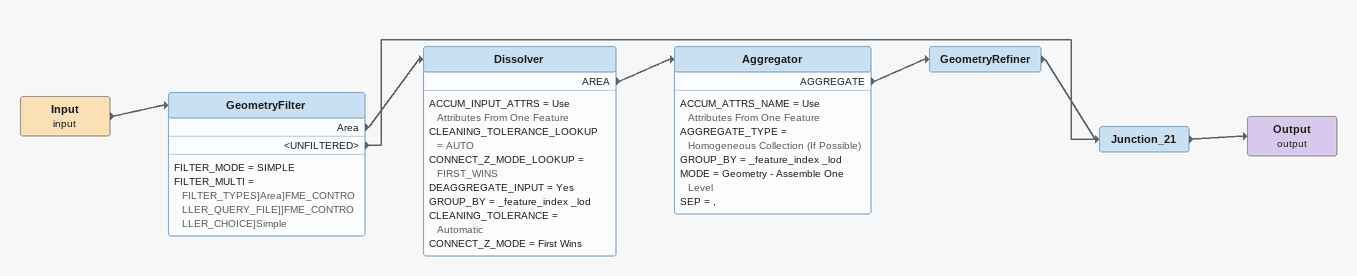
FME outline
Input (input)
    -> GeometryFilter
GeometryFilter
    FILTER_MODE = SIMPLE
    FILTER_MULTI = FILTER_TYPES]Area]FME_CONTROLLER_QUERY_FILE]]FME_CONTROLLER_CHOICE]Simple
    Area -> Dissolver
    <UNFILTERED> -> Junction_21
Dissolver
    ACCUM_INPUT_ATTRS = Use Attributes From One Feature
    CLEANING_TOLERANCE_LOOKUP = AUTO
    CONNECT_Z_MODE_LOOKUP = FIRST_WINS
    DEAGGREGATE_INPUT = Yes
    GROUP_BY = _feature_index _lod
    CLEANING_TOLERANCE = Automatic
    CONNECT_Z_MODE = First Wins
    AREA -> Aggregator
Aggregator
    ACCUM_ATTRS_NAME = Use Attributes From One Feature
    AGGREGATE_TYPE = Homogeneous Collection (If Possible)
    GROUP_BY = _feature_index _lod
    MODE = Geometry - Assemble One Level
    SEP = ,
    AGGREGATE -> GeometryRefiner
GeometryRefiner
    -> Junction_21
Junction_21
    -> Output (output)
Output (output)
